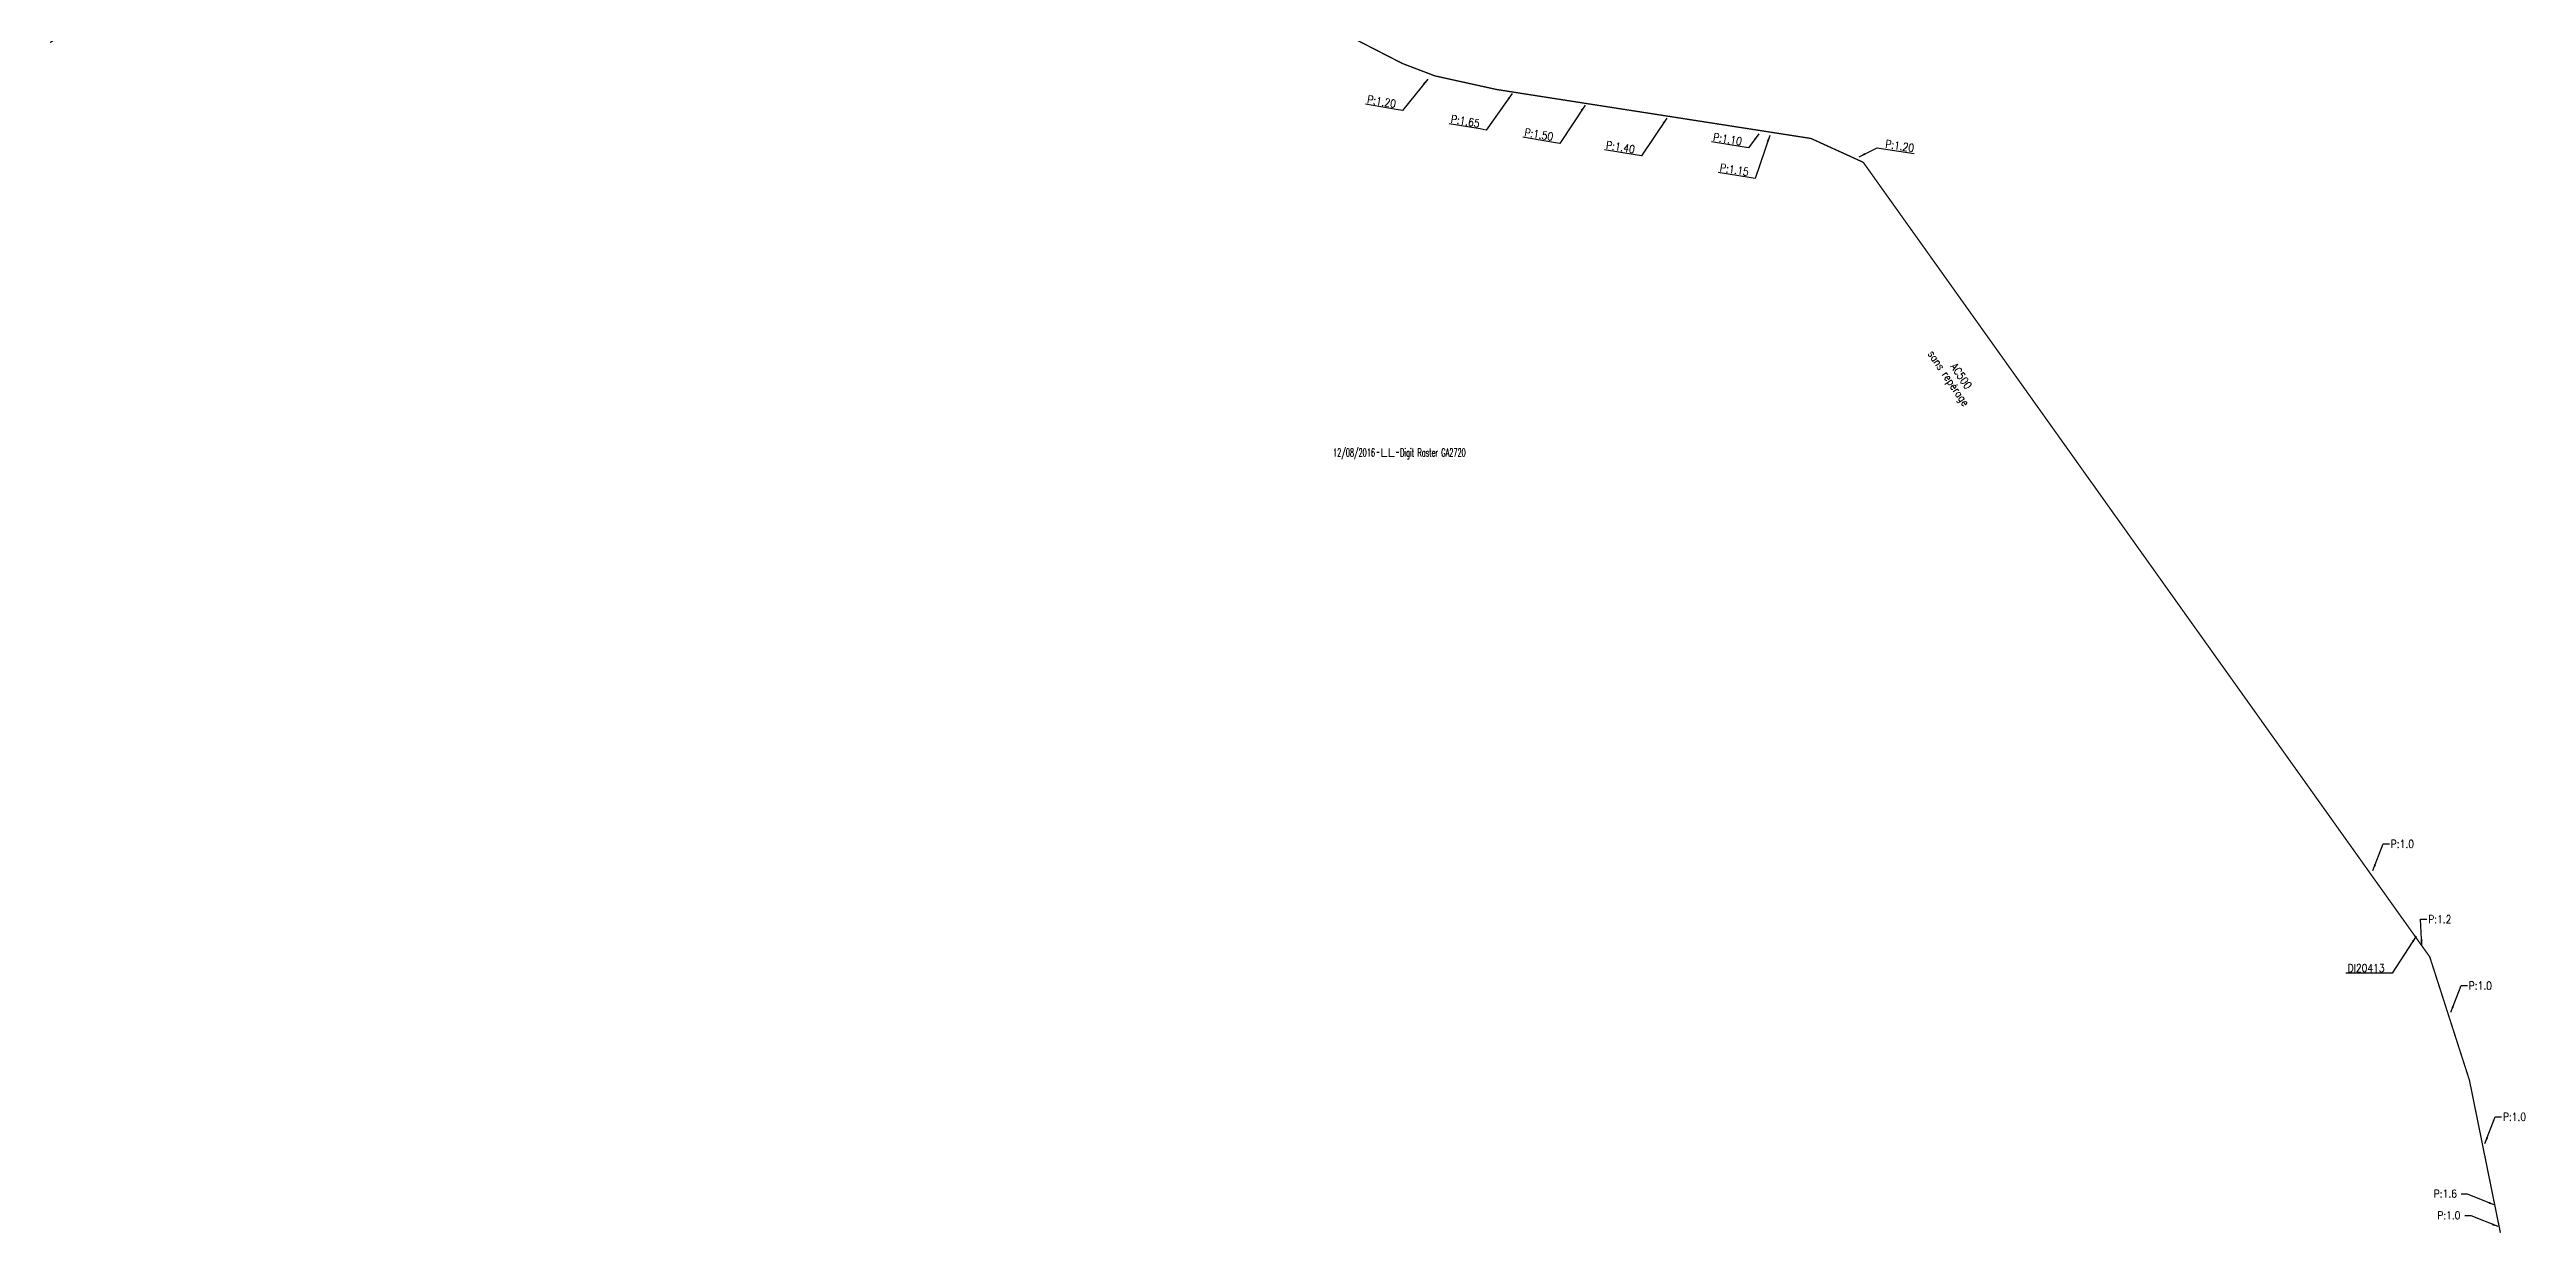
# Model space of a CAD drawing. Header units: millimetres. Extents: x 135000 to 136000, y 129000 to 130000.
# Drawn here: x 134999.9 to 135472.7, y 128999.9 to 129225.8 of the extents above; entities that cross this region are included whole.
import ezdxf
from ezdxf.enums import TextEntityAlignment as Align

# ---------------------------------------------------------------- set-up
doc = ezdxf.new("R2010")
doc.units = ezdxf.units.MM
doc.layers.get('0').update_dxf_attribs({"linetype": 'CONTINUOUS'})
doc.layers.add('G_120', color=4, linetype='CONTINUOUS')
doc.layers.add('G_910', color=7, linetype='CONTINUOUS')
doc.styles.get("Standard").update_dxf_attribs({"font": 'romans.shx', "width": 0.85})
doc.linetypes.add('G_CROSS_COUNTRY', pattern='A,8,-7.08,["CROSS COUNTRY",Standard,S=1,R=0,X=-6.34,Y=-0.5],-7.08', length=22.16)
doc.linetypes.add('G_typB_AP', pattern='A,5,-0.3,["o",Standard,S=1.5,R=0,X=0,Y=-0.5],-1.65', length=6.95)
doc.dimstyles.get("Standard").update_dxf_attribs({"dimtxt": 1.5, "dimasz": 1.2, "dimexe": 0.625, "dimexo": 0.625, "dimgap": 0.25, "dimtad": 1, "dimdec": 1, "dimzin": 0, "dimdsep": 46, "dimtxsty": 'Standard', "dimcen": -0.5, "dimadec": 0, "dimazin": 0, "dimtfac": 1, "dimtdec": 1, "dimtmove": 0, "dimatfit": 3, "dimfxl": 0, "dimtolj": 1, "dimtzin": 0, "dimarcsym": 0})

# ---------------------------------------------------------------- blocks, each defined once
blk = doc.blocks.new('GIS_MODF')
at = {"color": 0, "linetype": 'Continuous', "flags": 128}
for points in [[(-2.18, -0.01), (-1.68, -0.01)], [(1.52, -0.01), (2.02, -0.01)]]:
    blk.add_lwpolyline(points, dxfattribs=at)
at = {"color": 0, "linetype": 'Continuous', "width": 0.5}
blk.add_attdef('DATE', text='', height=1.5, dxfattribs=at).set_placement((-2.5, -0.8), align=Align.RIGHT)
at = {"color": 0, "linetype": 'Continuous', "width": 1.771291}
blk.add_attdef('USER', text='', height=1.5, dxfattribs=at).set_placement((-1.51, -0.8), (1.28, -0.8), align=Align.FIT)
at = {"color": 0, "linetype": 'Continuous', "width": 0.5}
blk.add_attdef('DESC', (2.29, -0.8), '', height=1.5, dxfattribs=at)

msp = doc.modelspace()

# ---------------------------------------------------------------- linework, layer by layer
at = {"layer": 'G_120', "linetype": 'G_typB_AP', "ltscale": 0.5, "const_width": 0.25, "flags": 128}
msp.add_lwpolyline([(135346.08, 129204.3), (135336.1, 129208.85), (135284.88, 129216.82), (135276.06, 129218.2), (135264.32, 129220.79), (135258.13, 129223.15), (135249.81, 129227.42), (135238.43, 129235.45), (135230.95, 129241.69), (135227.94, 129251.11), (135226.82, 129254.48), (135227.8, 129256.12), (135233.66, 129265.2), (135233.75, 129269.93), (135233.75, 129269.93), (135205.92, 129302.08), (135194.29, 129313.52), (135174.01, 129309.82), (135146.12, 129301.31), (135109.09, 129290.59), (135092.22, 129284.82), (135079.62, 129280.14), (135070.01, 129275.38), (135057.01, 129266.9), (135005.81, 129231.15), (135000, 129227.15)], dxfattribs=at)
at = {"layer": 'G_120', "linetype": 'G_CROSS_COUNTRY', "const_width": 0.25, "flags": 128}
msp.add_lwpolyline([(135454.22, 129052.65), (135346.08, 129204.3)], dxfattribs=at)
at = {"layer": 'G_120', "linetype": 'G_typB_AP', "const_width": 0.25, "flags": 128}
msp.add_lwpolyline([(135467.7, 129000), (135461.79, 129029.12), (135454.22, 129052.65)], dxfattribs=at)

# ---------------------------------------------------------------- block references
at = {"layer": 'G_910', "linetype": 'Continuous'}
ref = msp.add_blockref('GIS_MODF', (135255.39, 129148.96), dxfattribs=at)
ref.add_attrib('DATE', '12/08/2016', dxfattribs={"layer": '0', "color": 0, "linetype": 'Continuous', "height": 1.5, "width": 0.5}).set_placement((135252.89, 129148.16), align=Align.RIGHT)
ref.add_attrib('USER', 'LL', dxfattribs={"layer": '0', "color": 0, "linetype": 'Continuous', "height": 1.5, "width": 1.180861}).set_placement((135253.89, 129148.16), (135256.67, 129148.16), align=Align.FIT)
ref.add_attrib('DESC', 'Digit Raster GA2720', (135257.68, 129148.16), dxfattribs={"layer": '0', "color": 0, "linetype": 'Continuous', "height": 1.5, "width": 0.5})

# ---------------------------------------------------------------- texts
at = {"layer": 'G_120', "linetype": 'Continuous', "width": 0.85}
for s, p in [('sans repérage', (135358.33, 129167.76)), ('AC500', (135362.65, 129165.32))]:
    msp.add_text(s, height=1.5, rotation=304.1108, dxfattribs=at).set_placement(p)
at = {"layer": 'G_120', "linetype": 'Continuous', "char_height": 1.5}
for s, insert, attachment_point, rotation in [('\\A1;P:1.20', (135256.75, 129214.69), 9, 350.6138), ('\\A1;P:1.65', (135272.73, 129210.95), 9, 350.6138), ('\\A1;P:1.50', (135286.76, 129208.4), 9, 350.6138), ('\\A1;P:1.40', (135302.34, 129206), 9, 350.6138), ('\\A1;P:1.10', (135322.78, 129207.52), 9, 350.6138), ('\\A1;P:1.20', (135350.21, 129207.11), 7, 351.0461), ('\\A1;P:1.15', (135324.09, 129201.69), 9, 350.6138)]:
    msp.add_mtext(s, dxfattribs=dict(at, insert=insert, attachment_point=attachment_point, rotation=rotation))
for s, insert, attachment_point in [('\\A1;P:1.0', (135446.77, 129074.97), 1), ('\\A1;P:1.2', (135453.92, 129060.6), 1), ('\\A1;DI20413', (135445.59, 129049.77), 9), ('\\A1;P:1.0', (135461.65, 129047.93), 1), ('\\A1;P:1.0', (135468.18, 129022.89), 1), ('\\A1;P:1.6', (135454.98, 129008.21), 1), ('\\A1;P:1.0', (135455.65, 129004.09), 1)]:
    msp.add_mtext(s, dxfattribs=dict(at, insert=insert, attachment_point=attachment_point))

# ---------------------------------------------------------------- leaders
at = {"layer": 'G_120', "linetype": 'Continuous', "annotation_type": 0, "has_hookline": 1, "text_width": 5.71}
for points, hookline_direction, horizontal_direction in [([(135262.94, 129220.15), (135258.14, 129214.21), (135256.95, 129214.4)], 1, (0.986612, -0.163088, 0)), ([(135279.07, 129217.41), (135274.12, 129210.46), (135272.93, 129210.66)], 1, (0.986612, -0.163088, 0)), ([(135292.97, 129215.2), (135288.15, 129207.91), (135286.96, 129208.11)], 1, (0.986612, -0.163088, 0)), ([(135308.61, 129212.75), (135303.73, 129205.52), (135302.55, 129205.72)], 1, (0.986612, -0.163088, 0)), ([(135326.15, 129209.71), (135324.17, 129207.03), (135322.99, 129207.23)], 1, (0.986612, -0.163088, 0)), ([(135328.22, 129209.4), (135325.48, 129201.21), (135324.29, 129201.41)], 1, (0.986612, -0.163088, 0)), ([(135345.33, 129205.35), (135348.74, 129207.09), (135349.92, 129206.9)], 0, (0.987814, -0.15564, 0))]:
    msp.add_leader(points, dimstyle='Standard', dxfattribs=dict(at, hookline_direction=hookline_direction, horizontal_direction=horizontal_direction))
at = {"layer": 'G_120', "linetype": 'Continuous', "annotation_type": 0, "has_hookline": 1, "text_width": 4.49}
for points, hookline_direction in [([(135443.35, 129069.14), (135445.32, 129074.22), (135446.52, 129074.22)], 0), ([(135452.71, 129054.77), (135452.47, 129059.85), (135453.67, 129059.85)], 0), ([(135458.23, 129042.1), (135460.2, 129047.18), (135461.4, 129047.18)], 0), ([(135464.76, 129017.06), (135466.73, 129022.14), (135467.93, 129022.14)], 0), ([(135466.63, 129005.29), (135461.44, 129007.38), (135460.24, 129007.38)], 1), ([(135467.3, 129001.17), (135462.12, 129003.25), (135460.92, 129003.25)], 1)]:
    msp.add_leader(points, dimstyle='Standard', override={"dimgap": 0.25, "dimtad": 0}, dxfattribs=dict(at, hookline_direction=hookline_direction))
at = {"layer": 'G_120', "linetype": 'Continuous', "annotation_type": 0, "has_hookline": 1, "hookline_direction": 1, "text_width": 7.41}
msp.add_leader([(135451.65, 129056.6), (135447.04, 129049.52), (135445.84, 129049.52)], dimstyle='Standard', dxfattribs=at)

doc.saveas('drawing.dxf')
